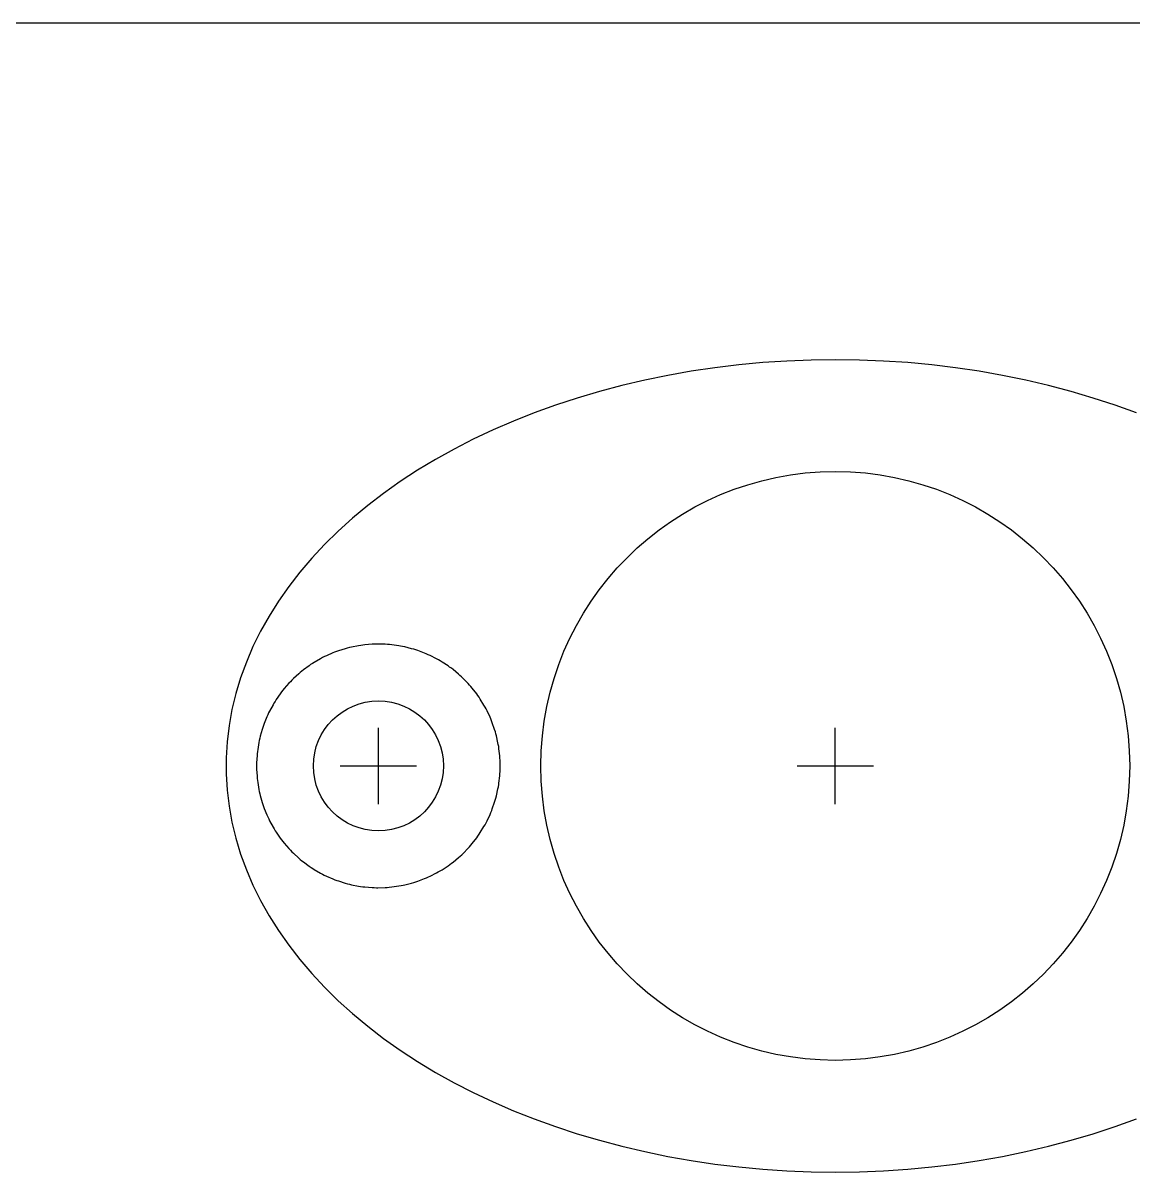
# Model space of a CAD drawing. Header units: millimetres. Extents: x -1 to 101, y -1 to 128.
# Drawn here: x 49.65 to 76.98, y 100.11 to 128.4 of the extents above; entities that cross this region are included whole.
import ezdxf

# ---------------------------------------------------------------- set-up
doc = ezdxf.new("R2010")
doc.units = ezdxf.units.MM
for name, color, linetype in [('Contour', 7, 'CONTINUOUS'), ('Engraving', 7, 'CONTINUOUS'), ('Reference_points', 1, 'CONTINUOUS')]:
    doc.layers.add(name, color=color, linetype=linetype)

msp = doc.modelspace()

# ---------------------------------------------------------------- linework, layer by layer
at = {"layer": 'Contour', "color": 7, "linetype": 'CONTINUOUS'}
for p, q in [((1, 128.4), (100.26, 128.4)), ((57.318, 112.905), (57.281, 112.889)), ((57.318, 112.905), (57.281, 112.889)), ((57.368, 112.923), (57.318, 112.905)), ((57.368, 112.923), (57.318, 112.905)), ((57.418, 112.94), (57.368, 112.923)), ((57.418, 112.94), (57.368, 112.923)), ((57.586, 112.993), (57.418, 112.94)), ((57.586, 112.993), (57.418, 112.94)), ((57.634, 113.007), (57.586, 112.993)), ((57.634, 113.007), (57.586, 112.993)), ((57.685, 113.021), (57.634, 113.007)), ((57.685, 113.021), (57.634, 113.007)), ((57.737, 113.032), (57.685, 113.021)), ((57.737, 113.032), (57.685, 113.021)), ((57.91, 113.066), (57.737, 113.032)), ((57.91, 113.066), (57.737, 113.032)), ((57.964, 113.075), (57.91, 113.066)), ((57.964, 113.075), (57.91, 113.066)), ((58.016, 113.082), (57.964, 113.075)), ((58.016, 113.082), (57.964, 113.075)), ((58.069, 113.088), (58.016, 113.082)), ((58.069, 113.088), (58.016, 113.082)), ((58.245, 113.102), (58.069, 113.088)), ((58.245, 113.102), (58.069, 113.088)), ((58.282, 113.104), (58.245, 113.102)), ((58.282, 113.104), (58.245, 113.102)), ((58.335, 113.106), (58.282, 113.104)), ((58.335, 113.106), (58.282, 113.104)), ((58.388, 113.106), (58.335, 113.106)), ((58.388, 113.106), (58.335, 113.106)), ((58.564, 113.102), (58.388, 113.106)), ((58.564, 113.102), (58.388, 113.106)), ((58.625, 113.099), (58.564, 113.102)), ((58.625, 113.099), (58.564, 113.102)), ((58.677, 113.094), (58.625, 113.099)), ((58.677, 113.094), (58.625, 113.099)), ((58.73, 113.088), (58.677, 113.094)), ((58.73, 113.088), (58.677, 113.094)), ((58.905, 113.063), (58.73, 113.088)), ((58.905, 113.063), (58.73, 113.088)), ((58.945, 113.057), (58.905, 113.063)), ((58.945, 113.057), (58.905, 113.063)), ((58.997, 113.047), (58.945, 113.057)), ((58.997, 113.047), (58.945, 113.057)), ((59.048, 113.035), (58.997, 113.047)), ((59.048, 113.035), (58.997, 113.047)), ((59.219, 112.992), (59.048, 113.035)), ((59.219, 112.992), (59.048, 113.035)), ((59.27, 112.978), (59.219, 112.992)), ((59.27, 112.978), (59.219, 112.992)), ((59.321, 112.962), (59.27, 112.978)), ((59.321, 112.962), (59.27, 112.978)), ((59.37, 112.945), (59.321, 112.962)), ((59.37, 112.945), (59.321, 112.962)), ((59.535, 112.883), (59.37, 112.945)), ((59.535, 112.883), (59.37, 112.945)), ((56.776, 112.629), (56.732, 112.6)), ((56.776, 112.629), (56.732, 112.6)), ((56.821, 112.656), (56.776, 112.629)), ((56.821, 112.656), (56.776, 112.629)), ((56.974, 112.745), (56.821, 112.656)), ((56.974, 112.745), (56.821, 112.656)), ((57.024, 112.773), (56.974, 112.745)), ((57.024, 112.773), (56.974, 112.745)), ((57.072, 112.797), (57.024, 112.773)), ((57.072, 112.797), (57.024, 112.773)), ((57.12, 112.819), (57.072, 112.797)), ((57.12, 112.819), (57.072, 112.797)), ((57.281, 112.889), (57.12, 112.819)), ((57.281, 112.889), (57.12, 112.819)), ((59.576, 112.867), (59.535, 112.883)), ((59.576, 112.867), (59.535, 112.883)), ((59.625, 112.845), (59.576, 112.867)), ((59.625, 112.845), (59.576, 112.867)), ((59.672, 112.823), (59.625, 112.845)), ((59.672, 112.823), (59.625, 112.845)), ((59.829, 112.744), (59.672, 112.823)), ((59.829, 112.744), (59.672, 112.823)), ((59.877, 112.719), (59.829, 112.744)), ((59.877, 112.719), (59.829, 112.744)), ((59.923, 112.692), (59.877, 112.719)), ((59.923, 112.692), (59.877, 112.719)), ((59.967, 112.664), (59.923, 112.692)), ((59.967, 112.664), (59.923, 112.692)), ((60.115, 112.567), (59.967, 112.664)), ((60.115, 112.567), (59.967, 112.664)), ((56.438, 112.375), (56.308, 112.256)), ((56.438, 112.375), (56.308, 112.256)), ((56.473, 112.406), (56.438, 112.375)), ((56.473, 112.406), (56.438, 112.375)), ((56.514, 112.439), (56.473, 112.406)), ((56.514, 112.439), (56.473, 112.406)), ((56.556, 112.471), (56.514, 112.439)), ((56.556, 112.471), (56.514, 112.439)), ((56.698, 112.575), (56.556, 112.471)), ((56.698, 112.575), (56.556, 112.471)), ((56.732, 112.6), (56.698, 112.575)), ((56.732, 112.6), (56.698, 112.575)), ((60.154, 112.541), (60.115, 112.567)), ((60.154, 112.541), (60.115, 112.567)), ((60.197, 112.51), (60.154, 112.541)), ((60.197, 112.51), (60.154, 112.541)), ((60.238, 112.477), (60.197, 112.51)), ((60.238, 112.477), (60.197, 112.51)), ((60.374, 112.365), (60.238, 112.477)), ((60.374, 112.365), (60.238, 112.477)), ((60.409, 112.335), (60.374, 112.365)), ((60.409, 112.335), (60.374, 112.365)), ((60.448, 112.299), (60.409, 112.335)), ((60.448, 112.299), (60.409, 112.335)), ((56.198, 112.143), (56.082, 112.01)), ((56.198, 112.143), (56.082, 112.01)), ((56.232, 112.181), (56.198, 112.143)), ((56.232, 112.181), (56.198, 112.143)), ((56.269, 112.219), (56.232, 112.181)), ((56.269, 112.219), (56.232, 112.181)), ((56.308, 112.256), (56.269, 112.219)), ((56.308, 112.256), (56.269, 112.219)), ((60.486, 112.262), (60.448, 112.299)), ((60.486, 112.262), (60.448, 112.299)), ((60.609, 112.136), (60.486, 112.262)), ((60.609, 112.136), (60.486, 112.262)), ((60.644, 112.098), (60.609, 112.136)), ((60.644, 112.098), (60.609, 112.136)), ((60.679, 112.058), (60.644, 112.098)), ((60.679, 112.058), (60.644, 112.098)), ((60.713, 112.017), (60.679, 112.058)), ((60.713, 112.017), (60.679, 112.058)), ((55.985, 111.885), (55.885, 111.74)), ((55.985, 111.885), (55.885, 111.74)), ((56.015, 111.928), (55.985, 111.885)), ((56.015, 111.928), (55.985, 111.885)), ((56.048, 111.97), (56.015, 111.928)), ((56.048, 111.97), (56.015, 111.928)), ((56.082, 112.01), (56.048, 111.97)), ((56.082, 112.01), (56.048, 111.97)), ((60.821, 111.878), (60.713, 112.017)), ((60.821, 111.878), (60.713, 112.017)), ((60.85, 111.839), (60.821, 111.878)), ((60.85, 111.839), (60.821, 111.878)), ((60.88, 111.796), (60.85, 111.839)), ((60.88, 111.796), (60.85, 111.839)), ((60.908, 111.751), (60.88, 111.796)), ((60.908, 111.751), (60.88, 111.796)), ((55.806, 111.612), (55.722, 111.457)), ((55.806, 111.612), (55.722, 111.457)), ((55.828, 111.651), (55.806, 111.612)), ((55.828, 111.651), (55.806, 111.612)), ((55.855, 111.696), (55.828, 111.651)), ((55.855, 111.696), (55.828, 111.651)), ((55.885, 111.74), (55.855, 111.696)), ((55.885, 111.74), (55.855, 111.696)), ((61, 111.601), (60.908, 111.751)), ((61, 111.601), (60.908, 111.751)), ((61.026, 111.557), (61, 111.601)), ((61.026, 111.557), (61, 111.601)), ((61.051, 111.511), (61.026, 111.557)), ((61.051, 111.511), (61.026, 111.557)), ((61.075, 111.463), (61.051, 111.511)), ((61.075, 111.463), (61.051, 111.511)), ((55.655, 111.315), (55.589, 111.152)), ((55.655, 111.315), (55.589, 111.152)), ((55.675, 111.362), (55.655, 111.315)), ((55.675, 111.362), (55.655, 111.315)), ((55.698, 111.41), (55.675, 111.362)), ((55.698, 111.41), (55.675, 111.362)), ((55.722, 111.457), (55.698, 111.41)), ((55.722, 111.457), (55.698, 111.41)), ((61.15, 111.303), (61.075, 111.463)), ((61.15, 111.303), (61.075, 111.463)), ((61.166, 111.267), (61.15, 111.303)), ((61.166, 111.267), (61.15, 111.303)), ((61.186, 111.218), (61.166, 111.267)), ((61.186, 111.218), (61.166, 111.267)), ((61.205, 111.168), (61.186, 111.218)), ((61.205, 111.168), (61.186, 111.218)), ((55.54, 111.007), (55.492, 110.837)), ((55.54, 111.007), (55.492, 110.837)), ((55.553, 111.053), (55.54, 111.007)), ((55.553, 111.053), (55.54, 111.007)), ((55.57, 111.103), (55.553, 111.053)), ((55.57, 111.103), (55.553, 111.053)), ((55.589, 111.152), (55.57, 111.103)), ((55.589, 111.152), (55.57, 111.103)), ((61.263, 111.001), (61.205, 111.168)), ((61.263, 111.001), (61.205, 111.168)), ((61.28, 110.946), (61.263, 111.001)), ((61.28, 110.946), (61.263, 111.001)), ((61.295, 110.895), (61.28, 110.946)), ((61.295, 110.895), (61.28, 110.946)), ((55.458, 110.687), (55.429, 110.513)), ((55.458, 110.687), (55.429, 110.513)), ((55.467, 110.735), (55.458, 110.687)), ((55.467, 110.735), (55.458, 110.687)), ((55.478, 110.786), (55.467, 110.735)), ((55.478, 110.786), (55.467, 110.735)), ((55.492, 110.837), (55.478, 110.786)), ((55.492, 110.837), (55.478, 110.786)), ((61.307, 110.844), (61.295, 110.895)), ((61.307, 110.844), (61.295, 110.895)), ((61.345, 110.672), (61.307, 110.844)), ((61.345, 110.672), (61.307, 110.844)), ((61.353, 110.634), (61.345, 110.672)), ((61.353, 110.634), (61.345, 110.672)), ((61.362, 110.581), (61.353, 110.634)), ((61.362, 110.581), (61.353, 110.634)), ((55.412, 110.362), (55.402, 110.186)), ((55.412, 110.362), (55.402, 110.186)), ((55.416, 110.408), (55.412, 110.362)), ((55.416, 110.408), (55.412, 110.362)), ((55.421, 110.461), (55.416, 110.408)), ((55.421, 110.461), (55.416, 110.408)), ((55.429, 110.513), (55.421, 110.461)), ((55.429, 110.513), (55.421, 110.461)), ((61.369, 110.529), (61.362, 110.581)), ((61.369, 110.529), (61.362, 110.581)), ((61.389, 110.354), (61.369, 110.529)), ((61.389, 110.354), (61.369, 110.529)), ((61.394, 110.301), (61.389, 110.354)), ((61.394, 110.301), (61.389, 110.354)), ((55.402, 110.186), (55.4, 110.134)), ((55.402, 110.186), (55.4, 110.134)), ((55.4, 110.134), (55.4, 110.081)), ((55.4, 110.134), (55.4, 110.081)), ((55.4, 110.081), (55.402, 110.028)), ((55.4, 110.081), (55.402, 110.028)), ((61.397, 110.248), (61.394, 110.301)), ((61.397, 110.248), (61.394, 110.301)), ((61.398, 110.195), (61.397, 110.248)), ((61.398, 110.195), (61.397, 110.248)), ((61.398, 110.019), (61.398, 110.195)), ((61.398, 110.019), (61.398, 110.195)), ((55.402, 110.028), (55.412, 109.852)), ((55.402, 110.028), (55.412, 109.852)), ((55.412, 109.852), (55.416, 109.799)), ((55.412, 109.852), (55.416, 109.799)), ((55.416, 109.799), (55.422, 109.746)), ((55.416, 109.799), (55.422, 109.746)), ((61.369, 109.685), (61.389, 109.86)), ((61.369, 109.685), (61.389, 109.86)), ((61.389, 109.86), (61.394, 109.913)), ((61.389, 109.86), (61.394, 109.913)), ((61.394, 109.913), (61.397, 109.966)), ((61.394, 109.913), (61.397, 109.966)), ((61.397, 109.966), (61.398, 110.019)), ((61.397, 109.966), (61.398, 110.019)), ((55.422, 109.746), (55.429, 109.701)), ((55.422, 109.746), (55.429, 109.701)), ((55.429, 109.701), (55.458, 109.527)), ((55.429, 109.701), (55.458, 109.527)), ((55.458, 109.527), (55.468, 109.475)), ((55.458, 109.527), (55.468, 109.475)), ((61.307, 109.37), (61.345, 109.542)), ((61.307, 109.37), (61.345, 109.542)), ((61.345, 109.542), (61.355, 109.594)), ((61.345, 109.542), (61.355, 109.594)), ((61.355, 109.594), (61.364, 109.646)), ((61.355, 109.594), (61.364, 109.646)), ((61.364, 109.646), (61.369, 109.685)), ((61.364, 109.646), (61.369, 109.685)), ((55.468, 109.475), (55.479, 109.423)), ((55.468, 109.475), (55.479, 109.423)), ((55.479, 109.423), (55.492, 109.377)), ((55.479, 109.423), (55.492, 109.377)), ((55.492, 109.377), (55.54, 109.207)), ((55.492, 109.377), (55.54, 109.207)), ((61.205, 109.046), (61.263, 109.213)), ((61.205, 109.046), (61.263, 109.213)), ((61.263, 109.213), (61.279, 109.263)), ((61.263, 109.213), (61.279, 109.263)), ((61.279, 109.263), (61.293, 109.314)), ((61.279, 109.263), (61.293, 109.314)), ((61.293, 109.314), (61.307, 109.37)), ((61.293, 109.314), (61.307, 109.37)), ((55.54, 109.207), (55.555, 109.156)), ((55.54, 109.207), (55.555, 109.156)), ((55.555, 109.156), (55.572, 109.106)), ((55.555, 109.156), (55.572, 109.106)), ((55.572, 109.106), (55.589, 109.062)), ((55.572, 109.106), (55.589, 109.062)), ((55.589, 109.062), (55.655, 108.899)), ((55.589, 109.062), (55.655, 108.899)), ((61.15, 108.911), (61.171, 108.959)), ((61.15, 108.911), (61.171, 108.959)), ((61.171, 108.959), (61.191, 109.008)), ((61.171, 108.959), (61.191, 109.008)), ((61.191, 109.008), (61.205, 109.046)), ((61.191, 109.008), (61.205, 109.046)), ((55.655, 108.899), (55.676, 108.85)), ((55.655, 108.899), (55.676, 108.85)), ((55.676, 108.85), (55.699, 108.802)), ((55.676, 108.85), (55.699, 108.802)), ((55.699, 108.802), (55.722, 108.757)), ((55.699, 108.802), (55.722, 108.757)), ((55.722, 108.757), (55.806, 108.602)), ((55.722, 108.757), (55.806, 108.602)), ((61, 108.613), (61.027, 108.659)), ((61, 108.613), (61.027, 108.659)), ((61.027, 108.659), (61.052, 108.705)), ((61.027, 108.659), (61.052, 108.705)), ((61.052, 108.705), (61.075, 108.751)), ((61.052, 108.705), (61.075, 108.751)), ((61.075, 108.751), (61.15, 108.911)), ((61.075, 108.751), (61.15, 108.911)), ((55.806, 108.602), (55.832, 108.556)), ((55.806, 108.602), (55.832, 108.556)), ((55.832, 108.556), (55.86, 108.511)), ((55.832, 108.556), (55.86, 108.511)), ((55.86, 108.511), (55.885, 108.474)), ((55.86, 108.511), (55.885, 108.474)), ((55.885, 108.474), (55.985, 108.329)), ((55.885, 108.474), (55.985, 108.329)), ((60.821, 108.336), (60.852, 108.378)), ((60.821, 108.336), (60.852, 108.378)), ((60.852, 108.378), (60.882, 108.422)), ((60.852, 108.378), (60.882, 108.422)), ((60.882, 108.422), (60.908, 108.463)), ((60.882, 108.422), (60.908, 108.463)), ((60.908, 108.463), (61, 108.613)), ((60.908, 108.463), (61, 108.613)), ((55.985, 108.329), (56.015, 108.286)), ((55.985, 108.329), (56.015, 108.286)), ((56.015, 108.286), (56.048, 108.244)), ((56.015, 108.286), (56.048, 108.244)), ((56.048, 108.244), (56.082, 108.204)), ((56.048, 108.244), (56.082, 108.204)), ((56.082, 108.204), (56.198, 108.071)), ((56.082, 108.204), (56.198, 108.071)), ((60.609, 108.078), (60.645, 108.117)), ((60.609, 108.078), (60.645, 108.117)), ((60.645, 108.117), (60.68, 108.156)), ((60.645, 108.117), (60.68, 108.156)), ((60.68, 108.156), (60.713, 108.197)), ((60.68, 108.156), (60.713, 108.197)), ((60.713, 108.197), (60.821, 108.336)), ((60.713, 108.197), (60.821, 108.336)), ((56.198, 108.071), (56.233, 108.032)), ((56.198, 108.071), (56.233, 108.032)), ((56.233, 108.032), (56.27, 107.994)), ((56.233, 108.032), (56.27, 107.994)), ((56.27, 107.994), (56.308, 107.958)), ((56.27, 107.994), (56.308, 107.958)), ((56.308, 107.958), (56.438, 107.839)), ((56.308, 107.958), (56.438, 107.839)), ((56.438, 107.839), (56.477, 107.804)), ((56.438, 107.839), (56.477, 107.804)), ((56.477, 107.804), (56.518, 107.771)), ((56.477, 107.804), (56.518, 107.771)), ((60.238, 107.737), (60.374, 107.849)), ((60.238, 107.737), (60.374, 107.849)), ((60.374, 107.849), (60.414, 107.884)), ((60.374, 107.849), (60.414, 107.884)), ((60.414, 107.884), (60.453, 107.92)), ((60.414, 107.884), (60.453, 107.92)), ((60.453, 107.92), (60.486, 107.952)), ((60.453, 107.92), (60.486, 107.952)), ((60.486, 107.952), (60.609, 108.078)), ((60.486, 107.952), (60.609, 108.078)), ((56.518, 107.771), (56.556, 107.743)), ((56.518, 107.771), (56.556, 107.743)), ((56.556, 107.743), (56.698, 107.639)), ((56.556, 107.743), (56.698, 107.639)), ((56.698, 107.639), (56.741, 107.608)), ((56.698, 107.639), (56.741, 107.608)), ((56.741, 107.608), (56.785, 107.579)), ((56.741, 107.608), (56.785, 107.579)), ((56.785, 107.579), (56.821, 107.558)), ((56.785, 107.579), (56.821, 107.558)), ((56.821, 107.558), (56.974, 107.469)), ((56.821, 107.558), (56.974, 107.469)), ((59.876, 107.495), (59.922, 107.521)), ((59.876, 107.495), (59.922, 107.521)), ((59.922, 107.521), (59.967, 107.55)), ((59.922, 107.521), (59.967, 107.55)), ((59.967, 107.55), (60.115, 107.647)), ((59.967, 107.55), (60.115, 107.647)), ((60.115, 107.647), (60.159, 107.677)), ((60.115, 107.647), (60.159, 107.677)), ((60.159, 107.677), (60.202, 107.708)), ((60.159, 107.677), (60.202, 107.708)), ((60.202, 107.708), (60.238, 107.737)), ((60.202, 107.708), (60.238, 107.737)), ((56.974, 107.469), (57.02, 107.443)), ((56.974, 107.469), (57.02, 107.443)), ((57.02, 107.443), (57.067, 107.419)), ((57.02, 107.443), (57.067, 107.419)), ((57.067, 107.419), (57.12, 107.395)), ((57.067, 107.419), (57.12, 107.395)), ((57.12, 107.395), (57.281, 107.325)), ((57.12, 107.395), (57.281, 107.325)), ((57.281, 107.325), (57.33, 107.305)), ((57.281, 107.325), (57.33, 107.305)), ((57.33, 107.305), (57.379, 107.287)), ((57.33, 107.305), (57.379, 107.287)), ((57.379, 107.287), (57.418, 107.274)), ((57.379, 107.287), (57.418, 107.274)), ((57.418, 107.274), (57.586, 107.221)), ((57.418, 107.274), (57.586, 107.221)), ((59.219, 107.222), (59.27, 107.236)), ((59.219, 107.222), (59.27, 107.236)), ((59.27, 107.236), (59.321, 107.252)), ((59.27, 107.236), (59.321, 107.252)), ((59.321, 107.252), (59.37, 107.269)), ((59.321, 107.252), (59.37, 107.269)), ((59.37, 107.269), (59.535, 107.331)), ((59.37, 107.269), (59.535, 107.331)), ((59.535, 107.331), (59.585, 107.351)), ((59.535, 107.331), (59.585, 107.351)), ((59.585, 107.351), (59.633, 107.372)), ((59.585, 107.351), (59.633, 107.372)), ((59.633, 107.372), (59.672, 107.391)), ((59.633, 107.372), (59.672, 107.391)), ((59.672, 107.391), (59.829, 107.47)), ((59.672, 107.391), (59.829, 107.47)), ((59.829, 107.47), (59.876, 107.495)), ((59.829, 107.47), (59.876, 107.495)), ((57.586, 107.221), (57.637, 107.206)), ((57.586, 107.221), (57.637, 107.206)), ((57.637, 107.206), (57.688, 107.193)), ((57.637, 107.206), (57.688, 107.193)), ((57.688, 107.193), (57.737, 107.182)), ((57.688, 107.193), (57.737, 107.182)), ((57.737, 107.182), (57.91, 107.148)), ((57.737, 107.182), (57.91, 107.148)), ((57.91, 107.148), (57.962, 107.139)), ((57.91, 107.148), (57.962, 107.139)), ((57.962, 107.139), (58.015, 107.132)), ((57.962, 107.139), (58.015, 107.132)), ((58.015, 107.132), (58.069, 107.126)), ((58.015, 107.132), (58.069, 107.126)), ((58.069, 107.126), (58.245, 107.112)), ((58.069, 107.126), (58.245, 107.112)), ((58.245, 107.112), (58.298, 107.109)), ((58.245, 107.112), (58.298, 107.109)), ((58.298, 107.109), (58.351, 107.108)), ((58.298, 107.109), (58.351, 107.108)), ((58.351, 107.108), (58.388, 107.108)), ((58.351, 107.108), (58.388, 107.108)), ((58.388, 107.108), (58.564, 107.112)), ((58.388, 107.108), (58.564, 107.112)), ((58.564, 107.112), (58.617, 107.115)), ((58.564, 107.112), (58.617, 107.115)), ((58.617, 107.115), (58.669, 107.119)), ((58.617, 107.115), (58.669, 107.119)), ((58.669, 107.119), (58.73, 107.126)), ((58.669, 107.119), (58.73, 107.126)), ((58.73, 107.126), (58.905, 107.151)), ((58.73, 107.126), (58.905, 107.151)), ((58.905, 107.151), (58.957, 107.16)), ((58.905, 107.151), (58.957, 107.16)), ((58.957, 107.16), (59.009, 107.17)), ((58.957, 107.16), (59.009, 107.17)), ((59.009, 107.17), (59.048, 107.179)), ((59.009, 107.17), (59.048, 107.179)), ((59.048, 107.179), (59.219, 107.222)), ((59.048, 107.179), (59.219, 107.222))]:
    msp.add_line(p, q, dxfattribs=at)
for centre, radius in [((69.65, 110.107), 7.25), ((58.4, 110.107), 1.6), ((58.4, 110.107), 1.6)]:
    msp.add_circle(centre, radius, dxfattribs=at)
at = {"layer": 'Engraving', "color": 133, "linetype": 'CONTINUOUS'}
for p, q in [((67.27403, 119.98075), (66.68709, 119.90997)), ((67.86473, 120.03592), (67.27403, 119.98075)), ((68.45825, 120.07539), (67.86473, 120.03592)), ((69.05365, 120.09909), (68.45825, 120.07539)), ((69.65, 120.107), (69.05365, 120.09909)), ((70.24635, 120.09909), (69.65, 120.107)), ((70.84175, 120.07539), (70.24635, 120.09909)), ((71.43527, 120.03592), (70.84175, 120.07539)), ((72.02597, 119.98075), (71.43527, 120.03592)), ((72.61291, 119.90997), (72.02597, 119.98075)), ((65.52818, 119.72205), (64.95805, 119.6052)), ((66.10483, 119.82369), (65.52818, 119.72205)), ((66.68709, 119.90997), (66.10483, 119.82369)), ((73.19517, 119.82369), (72.61291, 119.90997)), ((73.77182, 119.72205), (73.19517, 119.82369)), ((74.34195, 119.6052), (73.77182, 119.72205)), ((64.39534, 119.47333), (63.84093, 119.32666)), ((64.95805, 119.6052), (64.39534, 119.47333)), ((74.90466, 119.47333), (74.34195, 119.6052)), ((75.45907, 119.32666), (74.90466, 119.47333)), ((63.29571, 119.1654), (62.76054, 118.98983)), ((63.84093, 119.32666), (63.29571, 119.1654)), ((76.00429, 119.1654), (75.45907, 119.32666)), ((76.53946, 118.98983), (76.00429, 119.1654)), ((62.76054, 118.98983), (62.23626, 118.8002)), ((77.06374, 118.8002), (76.53946, 118.98983)), ((61.72371, 118.59683), (61.22368, 118.38004)), ((62.23626, 118.8002), (61.72371, 118.59683)), ((61.22368, 118.38004), (60.73698, 118.15017)), ((60.73698, 118.15017), (60.26438, 117.90757)), ((60.26438, 117.90757), (59.80661, 117.65265)), ((59.80661, 117.65265), (59.36441, 117.38579)), ((59.36441, 117.38579), (58.93848, 117.10742)), ((58.93848, 117.10742), (58.52948, 116.81798)), ((58.52948, 116.81798), (58.13806, 116.51794)), ((58.13806, 116.51794), (57.76485, 116.20775)), ((57.76485, 116.20775), (57.41043, 115.88792)), ((57.41043, 115.88792), (57.07536, 115.55895)), ((57.07536, 115.55895), (56.76017, 115.22135)), ((56.76017, 115.22135), (56.46537, 114.87568)), ((56.46537, 114.87568), (56.19142, 114.52245)), ((56.19142, 114.52245), (55.93874, 114.16225)), ((55.93874, 114.16225), (55.70775, 113.79564)), ((55.70775, 113.79564), (55.4988, 113.42319)), ((55.4988, 113.42319), (55.31223, 113.0455)), ((55.31223, 113.0455), (55.14833, 112.66317)), ((55.14833, 112.66317), (55.00736, 112.27679)), ((55.00736, 112.27679), (54.88954, 111.88698)), ((54.88954, 111.88698), (54.79506, 111.49436)), ((54.79506, 111.49436), (54.72407, 111.09954)), ((54.72407, 111.09954), (54.67668, 110.70315)), ((54.67668, 110.70315), (54.65297, 110.30582)), ((54.65297, 110.30582), (54.65297, 109.90818)), ((54.65297, 109.90818), (54.67668, 109.51085)), ((54.67668, 109.51085), (54.72407, 109.11446)), ((54.72407, 109.11446), (54.79506, 108.71964)), ((54.79506, 108.71964), (54.88954, 108.32702)), ((54.88954, 108.32702), (55.00736, 107.93721)), ((55.00736, 107.93721), (55.14833, 107.55083)), ((55.14833, 107.55083), (55.31223, 107.1685)), ((55.31223, 107.1685), (55.4988, 106.79081)), ((55.4988, 106.79081), (55.70775, 106.41836)), ((55.70775, 106.41836), (55.93874, 106.05175)), ((55.93874, 106.05175), (56.19142, 105.69155)), ((56.19142, 105.69155), (56.46537, 105.33832)), ((56.46537, 105.33832), (56.76017, 104.99265)), ((56.76017, 104.99265), (57.07536, 104.65505)), ((57.07536, 104.65505), (57.41043, 104.32608)), ((57.41043, 104.32608), (57.76485, 104.00625)), ((57.76485, 104.00625), (58.13806, 103.69606)), ((58.13806, 103.69606), (58.52948, 103.39602)), ((58.52948, 103.39602), (58.93848, 103.10658)), ((58.93848, 103.10658), (59.36441, 102.82821)), ((59.36441, 102.82821), (59.80661, 102.56135)), ((59.80661, 102.56135), (60.26438, 102.30643)), ((60.26438, 102.30643), (60.73698, 102.06383)), ((60.73698, 102.06383), (61.22368, 101.83396)), ((61.22368, 101.83396), (61.72371, 101.61717)), ((61.72371, 101.61717), (62.23626, 101.4138)), ((62.23626, 101.4138), (62.76054, 101.22417)), ((76.53946, 101.22417), (77.06374, 101.4138)), ((62.76054, 101.22417), (63.29571, 101.0486)), ((63.29571, 101.0486), (63.84093, 100.88734)), ((75.45907, 100.88734), (76.00429, 101.0486)), ((76.00429, 101.0486), (76.53946, 101.22417)), ((63.84093, 100.88734), (64.39534, 100.74067)), ((64.39534, 100.74067), (64.95805, 100.6088)), ((74.34195, 100.6088), (74.90466, 100.74067)), ((74.90466, 100.74067), (75.45907, 100.88734)), ((64.95805, 100.6088), (65.52818, 100.49195)), ((65.52818, 100.49195), (66.10483, 100.39031)), ((73.19517, 100.39031), (73.77182, 100.49195)), ((73.77182, 100.49195), (74.34195, 100.6088)), ((66.10483, 100.39031), (66.68709, 100.30403)), ((66.68709, 100.30403), (67.27403, 100.23325)), ((67.27403, 100.23325), (67.86473, 100.17808)), ((67.86473, 100.17808), (68.45825, 100.13861)), ((70.84175, 100.13861), (71.43527, 100.17808)), ((71.43527, 100.17808), (72.02597, 100.23325)), ((72.02597, 100.23325), (72.61291, 100.30403)), ((72.61291, 100.30403), (73.19517, 100.39031)), ((68.45825, 100.13861), (69.05365, 100.11491)), ((69.05365, 100.11491), (69.65, 100.107)), ((69.65, 100.107), (70.24635, 100.11491)), ((70.24635, 100.11491), (70.84175, 100.13861))]:
    msp.add_line(p, q, dxfattribs=at)
at = {"layer": 'Reference_points', "color": 1, "linetype": 'CONTINUOUS'}
for p, q in [((58.4, 109.167), (58.4, 111.047)), ((69.65, 109.167), (69.65, 111.047)), ((69.65, 109.167), (69.65, 111.047)), ((69.65, 109.167), (69.65, 111.047)), ((57.46, 110.107), (59.34, 110.107)), ((68.71, 110.107), (70.59, 110.107)), ((68.71, 110.107), (70.59, 110.107)), ((68.71, 110.107), (70.59, 110.107))]:
    msp.add_line(p, q, dxfattribs=at)

doc.saveas('drawing.dxf')
